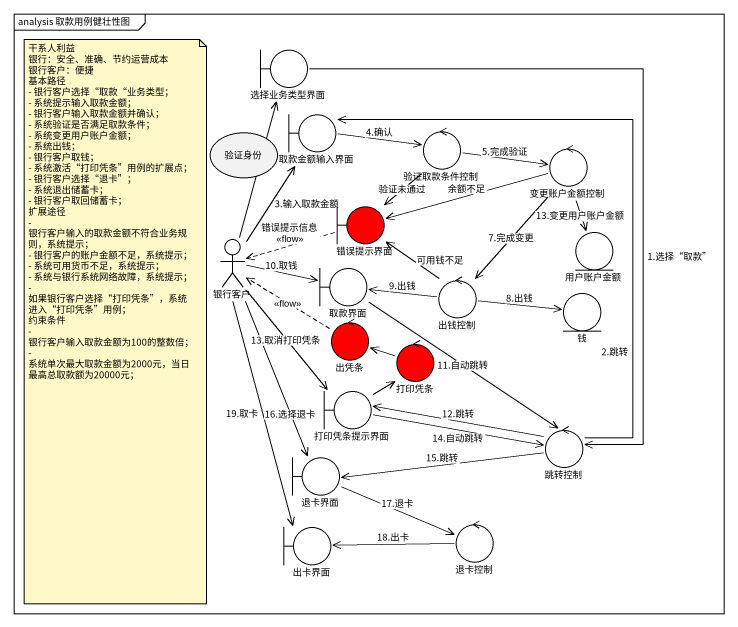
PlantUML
@startuml
mainframe analysis 取款用例健壮性图
boundary 选择业务类型界面
usecase 验证身份
boundary 取款金额输入界面
control 验证取款条件控制
control 变更账户金额控制
boundary 错误提示界面 #FF0000
actor 银行客户
entity 用户账户金额
boundary 取款界面
control 出钱控制
control 出凭条 #FF0000
entity 钱
control 打印凭条 #FF0000
boundary 打印凭条提示界面
control 跳转控制
boundary 退卡界面
boundary 出卡界面
control 退卡控制
选择业务类型界面 --> 跳转控制 : 1.选择“取款”
取款金额输入界面 -right-> 验证取款条件控制 : 4.确认
验证取款条件控制 -right-> 变更账户金额控制 : 5.完成验证
验证取款条件控制 --> 错误提示界面 : 验证未通过
变更账户金额控制 -left-> 错误提示界面 : 余额不足
变更账户金额控制 --> 用户账户金额 : 13.变更用户账户金额
变更账户金额控制 --> 出钱控制 : 7.完成变更
错误提示界面 .left.> 银行客户 : 错误提示信息\n<<flow>>
银行客户 -up-> 选择业务类型界面
银行客户 -up-> 取款金额输入界面 : 3.输入取款金额
银行客户 -right-> 取款界面 : 10.取钱
银行客户 --> 打印凭条提示界面 : 13.取消打印凭条
银行客户 --> 退卡界面 : 16.选择退卡
银行客户 --> 出卡界面 : 19.取卡
取款界面 --> 跳转控制 : 11.自动跳转
出钱控制 -up-> 错误提示界面 : 可用钱不足
出钱控制 -left-> 取款界面 : 9.出钱
出钱控制 -right-> 钱 : 8.出钱
出凭条 .left.> 银行客户 : <<flow>>
打印凭条 -left-> 出凭条
打印凭条提示界面 -up-> 打印凭条
打印凭条提示界面 -right-> 跳转控制 : 14.自动跳转
跳转控制 -up-> 取款金额输入界面 : 2.跳转
跳转控制 -left-> 打印凭条提示界面 : 12.跳转
跳转控制 -left-> 退卡界面 : 15.跳转
退卡界面 -right-> 退卡控制 : 17.退卡
退卡控制 -left-> 出卡界面 : 18.出卡
note as N1
  干系人利益
  银行：安全、准确、节约运营成本
  银行客户：便捷
  基本路径
  - 银行客户选择“取款“业务类型；
  - 系统提示输入取款金额；
  - 银行客户输入取款金额并确认；
  - 系统验证是否满足取款条件；
  - 系统变更用户账户金额；
  - 系统出钱；
  - 银行客户取钱；
  - 系统激活“打印凭条”用例的扩展点；
  - 银行客户选择“退卡”；
  - 系统退出储蓄卡；
  - 银行客户取回储蓄卡；
  扩展途径
  - 银行客户输入的取款金额不符合业务规则，系统提示；
  - 银行客户的账户金额不足，系统提示；
  - 系统可用货币不足，系统提示；
  - 系统与银行系统网络故障，系统提示；
  - 如果银行客户选择“打印凭条”，系统进入“打印凭条”用例；
  约束条件
  - 银行客户输入取款金额为100的整数倍；
  - 系统单次最大取款金额为2000元，当日最高总取款额为20000元；
end note
@enduml
